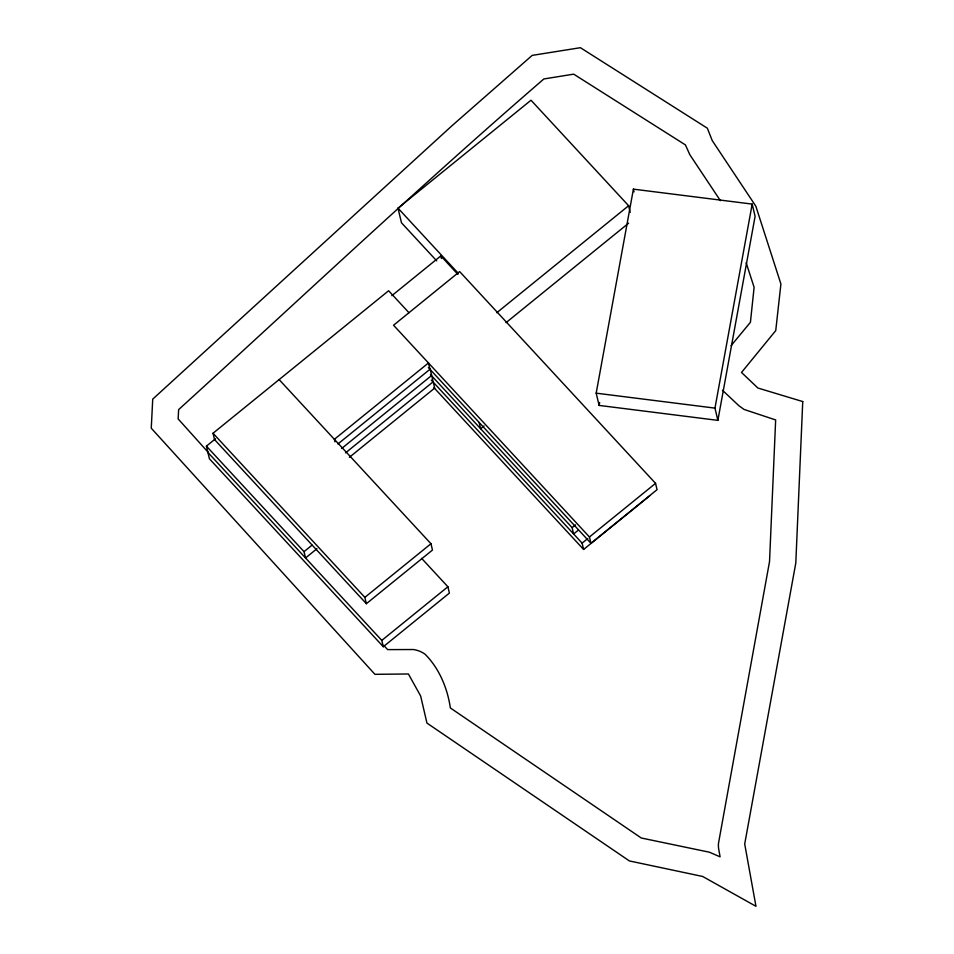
<?xml version="1.0" encoding="UTF-8"?>
<svg xmlns="http://www.w3.org/2000/svg" width="954" height="954" viewBox="0 0 954 954"><rect width="100%" height="100%" fill="white"/><g stroke="black" fill="none" stroke-linecap="round" stroke-linejoin="round"><path stroke-width="1.43" d="M596.178 393.167L633.408 189.142L752.181 204.096L755.103 216.343L717.873 420.368L599.1 405.414L596.178 393.167L714.963 408.121L717.873 420.368M599.1 405.414L599.637 402.505M714.963 408.121L752.181 204.096M731.062 345.694L750.416 322.297L754.113 287.309L746.147 262.72M436.693 260.859L401.479 222.783L397.997 208.163L531.008 100.218L628.626 205.73L630.2 212.372M279.128 379.597L430.969 543.732L432.472 550.053L366.372 603.691L214.531 439.567L213.028 433.247L388.624 290.743L408.968 312.721M421.608 558.352L447.891 586.758L449.394 593.078L383.293 646.729L209.427 458.779L206.422 446.138L215.544 438.745M391.82 295.692L440.831 255.922L457.896 274.37M496.76 312.733L628.626 205.73M337.943 443.968L430.171 369.126L431.673 375.447L341.759 448.416M345.563 452.864L433.188 381.767M506.025 322.667L628.638 223.164M349.379 457.312L434.69 388.087L431.971 376.711M316.931 548.729L305.542 557.983L304.028 551.662L312.006 545.187M484.036 425.961L480.613 428.74L479.111 422.419M366.372 603.691L364.857 597.371L430.969 543.732M383.293 646.729L381.791 640.408L447.891 586.758M578.196 530.269L573.628 533.966L572.126 527.645L575.548 524.867M589.441 536.983L655.553 483.356L459.649 271.58L393.549 325.231L589.441 536.983L590.955 543.303L657.056 489.676L655.553 483.356M649.71 495.806L583.609 549.456L582.107 543.136L587.795 538.509M722.428 390.21L738.778 405.629L744.108 409.457L775.65 419.939L769.532 561.56L718.493 843.288A26.462 24.697 -5 0 0 718.767 849.489L720.103 856.835L709.418 852.208L641.291 838.006L450.36 707.951C447.486 688.263 439.245 668.432 425.126 654.265A26.76 24.971 -15.8 0 0 419.581 651.188A26.605 25.031 -18.8 0 0 413.344 649.531L387.61 649.614L383.77 645.417M397.997 208.163L458.373 273.428M428.382 367.576L590.955 543.303M430.433 374.481L572.126 527.645M431.256 380.062L582.107 543.136M433.879 387.586L583.609 549.456M213.028 433.247L364.857 597.371M206.422 446.138L304.028 551.662M207.924 452.458L381.791 640.408M208.461 452.625L178.136 418.913L178.636 409.6C300.14 299.115 419.557 186.292 543.875 78.955L573.688 74.15L685.425 144.913L689.825 154.691L720.413 200.698M633.408 189.142L634.052 191.873M440.831 255.922L441.428 258.451M429.968 369.293L428.465 362.973L334.377 439.317L334.973 441.845M802.743 401.562L795.803 563.039L744.704 844.004L755.962 906.3L702.669 876.464L629.39 860.937L426.951 723.084L420.642 695.991L408.419 673.977L374.922 674.323L151.257 428.203L152.735 399.118L452.184 125.558L532.201 55.38L580.414 47.7L707.343 128.206L712.256 140.62L755.842 206.207L780.909 283.994L775.745 330.597L741.508 372.465L757.905 388.028L802.743 401.562"/></g></svg>
